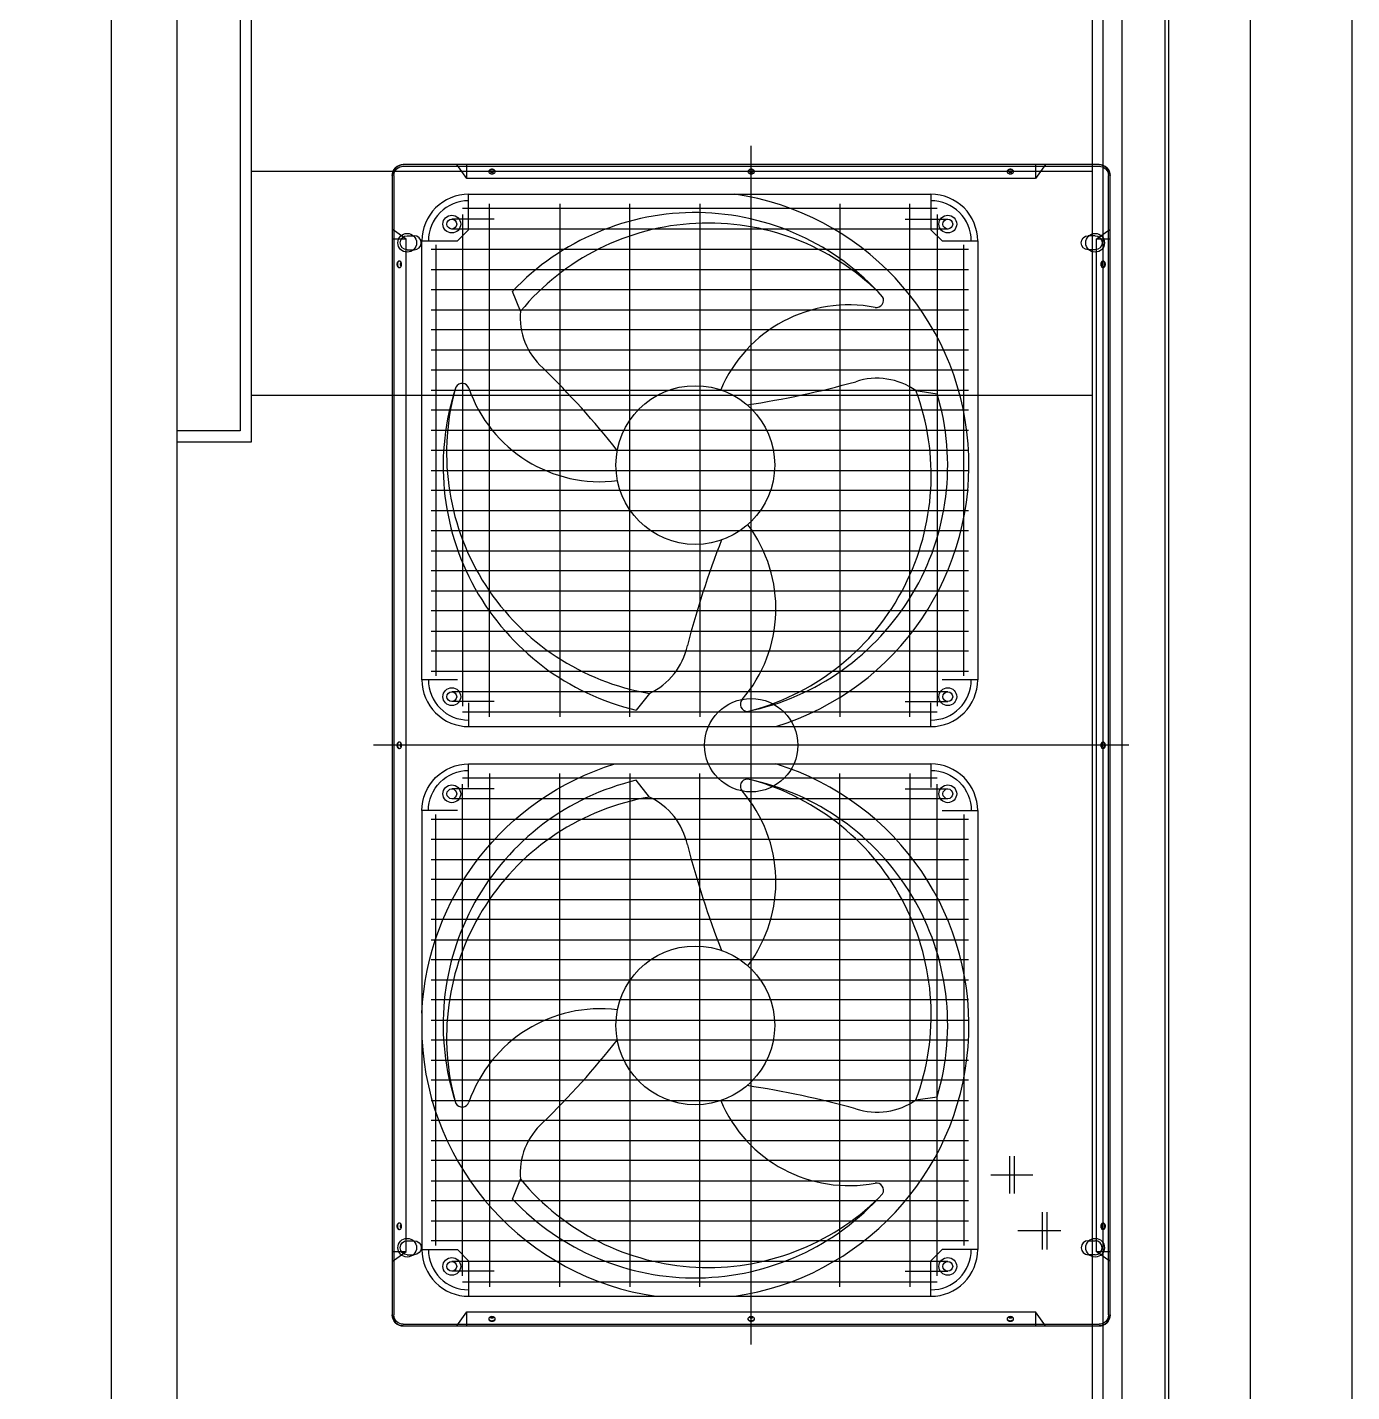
# Model space of a CAD drawing. Header units: millimetres. Extents: x 0 to 126150, y 0 to 89100.
# Drawn here: x 79834 to 81251, y 29428 to 30889 of the extents above; entities that cross this region are included whole.
import ezdxf

# ---------------------------------------------------------------- set-up
doc = ezdxf.new("R2010")
doc.units = ezdxf.units.MM
doc.header["$LTSCALE"] = 0.2
doc.linetypes.add('CENTER', pattern=[50.8, 31.75, -6.35, 6.35, -6.35])
doc.layers.add('A_建築', color=8, linetype='Continuous')
doc.layers.add('A_通芯', color=8, linetype='CENTER', plot=False)

msp = doc.modelspace()

# ---------------------------------------------------------------- linework, layer by layer
at = {"layer": 'A_建築', "lineweight": -3}
for points in [[(79993.55, 44814.81), (79993.55, 17334.81), (31843.54, 17334.81)], [(81051.47, 40003.62), (81051.47, 26416.56)], [(81251.47, 36329.85), (81251.47, 26416.56)], [(79993.55, 28824.81), (81055.54, 28824.81), (81055.54, 34624.81), (81005.54, 34624.81), (81005.54, 28874.81), (79993.55, 28874.81)], [(79993.55, 28894.82), (80985.54, 28894.82), (80985.54, 34624.81), (80973.54, 34624.81), (80973.54, 28906.81), (79993.55, 28906.81)], [(79993.55, 30444.82), (80073.54, 30444.82), (80073.54, 34624.81), (80061.54, 34624.81), (80061.54, 30456.82), (79993.55, 30456.82)], [(81142.84, 34081.39), (81142.84, 25191.82), (79993.55, 25191.82)], [(79923.55, 25191.82), (79923.55, 32331.81), (81142.84, 32331.81)], [(80608.54, 29478.22), (80608.54, 30761.82)], [(80981.04, 30741.81), (80236.05, 30741.81)], [(80236.05, 30740.02), (80981.04, 30740.02)], [(80304.05, 30726.82), (80293.43, 30741.81)], [(80913.05, 30741.81), (80913.05, 30726.82), (80304.05, 30726.82), (80304.05, 30741.81)], [(80923.65, 30741.81), (80913.05, 30726.82)], [(80073.54, 30734.81), (80973.54, 30734.81)], [(80224.25, 30730.02), (80224.25, 29510.01)], [(80226.04, 30730.02), (80226.04, 29510.01)], [(80334.52, 30734.03), (80334.4, 30734.45), (80334.17, 30734.85), (80333.85, 30735.22), (80333.45, 30735.55), (80332.97, 30735.81), (80332.43, 30736.02), (80331.85, 30736.16), (80331.25, 30736.22), (80330.64, 30736.21), (80330.04, 30736.12), (80329.47, 30735.96), (80328.96, 30735.73), (80328.5, 30735.45), (80328.12, 30735.11), (80327.83, 30734.73), (80327.63, 30734.32), (80327.56, 30734.03)], [(80333, 30732.34), (80332.82, 30732.57), (80332.58, 30732.77), (80332.3, 30732.95), (80331.98, 30733.08), (80331.63, 30733.18), (80331.26, 30733.23), (80330.89, 30733.23), (80330.51, 30733.19), (80330.16, 30733.1), (80329.83, 30732.98), (80329.54, 30732.81), (80329.29, 30732.61), (80329.11, 30732.38), (80329.09, 30732.36)], [(80612.02, 30734.03), (80611.9, 30734.45), (80611.67, 30734.85), (80611.35, 30735.22), (80610.95, 30735.55), (80610.47, 30735.81), (80609.93, 30736.02), (80609.35, 30736.16), (80608.75, 30736.22), (80608.14, 30736.21), (80607.54, 30736.12), (80606.98, 30735.96), (80606.46, 30735.73), (80606, 30735.45), (80605.62, 30735.11), (80605.33, 30734.73), (80605.13, 30734.32), (80605.06, 30734.03)], [(80610.5, 30732.34), (80610.32, 30732.57), (80610.09, 30732.77), (80609.8, 30732.95), (80609.48, 30733.08), (80609.14, 30733.18), (80608.76, 30733.23), (80608.39, 30733.23), (80608.02, 30733.19), (80607.66, 30733.1), (80607.33, 30732.98), (80607.04, 30732.81), (80606.8, 30732.61), (80606.61, 30732.38), (80606.59, 30732.36)], [(80889.52, 30734.03), (80889.4, 30734.45), (80889.17, 30734.85), (80888.86, 30735.22), (80888.45, 30735.55), (80887.98, 30735.81), (80887.43, 30736.02), (80886.86, 30736.16), (80886.25, 30736.22), (80885.65, 30736.21), (80885.04, 30736.12), (80884.48, 30735.96), (80883.96, 30735.73), (80883.51, 30735.45), (80883.12, 30735.11), (80882.83, 30734.73), (80882.63, 30734.32), (80882.56, 30734.03)], [(80888, 30732.34), (80887.83, 30732.57), (80887.59, 30732.78), (80887.3, 30732.95), (80886.98, 30733.08), (80886.63, 30733.18), (80886.26, 30733.23), (80885.88, 30733.23), (80885.52, 30733.19), (80885.16, 30733.1), (80884.83, 30732.98), (80884.55, 30732.81), (80884.3, 30732.61), (80884.11, 30732.38), (80884.08, 30732.35)], [(80991.04, 29510.01), (80991.04, 30730.02)], [(80992.85, 29510.01), (80992.85, 30730.02)], [(80293.98, 30190.02), (80256.04, 30190.02), (80256.04, 30660.01), (80293.98, 30660.01), (80306.04, 30672.01), (80306.04, 30710.02), (80801.04, 30710.02), (80801.04, 30672.01), (80813.04, 30660.01)], [(80807.54, 30694.76), (80299.54, 30694.76)], [(80328.54, 30150.26), (80328.54, 30699.76)], [(80403.55, 30699.76), (80403.55, 30150.26)], [(80478.54, 30150.26), (80478.54, 30699.76)], [(80553.54, 30699.76), (80553.54, 30150.26)], [(80703.54, 30699.76), (80703.54, 30150.26)], [(80778.55, 30150.26), (80778.55, 30699.76)], [(80333.55, 30683.26), (80288.04, 30683.26)], [(80299.54, 30688.26), (80299.54, 30161.76)], [(80773.54, 30683.26), (80819.03, 30683.26)], [(80807.54, 30688.26), (80807.54, 30161.76)], [(80224.25, 29578.01), (80239.25, 29578.01), (80239.25, 30662.01), (80224.25, 30672.62)], [(80240.29, 30665.51), (80247.79, 30665.51)], [(80819.05, 30672.77), (80288.03, 30672.77)], [(80976.79, 30665.51), (80969.29, 30665.51)], [(80977.84, 30662.01), (80992.85, 30672.62)], [(80239.25, 30662.01), (80224.25, 30662.01)], [(80841.04, 30650.77), (80266.04, 30650.77)], [(80271.05, 30655.76), (80271.05, 30194.27)], [(80813.11, 30660.01), (80851.04, 30660.01), (80851.04, 30190.02), (80813.11, 30190.02)], [(80836.05, 30194.27), (80836.05, 30655.76)], [(80992.85, 30662.01), (80977.84, 30662.01), (80977.84, 29578.01)], [(80232.02, 30638.49), (80231.61, 30638.37), (80231.2, 30638.15), (80230.83, 30637.83), (80230.52, 30637.42), (80230.25, 30636.94), (80230.04, 30636.41), (80229.9, 30635.83), (80229.84, 30635.22), (80229.85, 30634.61), (80229.94, 30634.02), (80230.1, 30633.45), (80230.32, 30632.93), (80230.61, 30632.47), (80230.94, 30632.09), (80231.33, 30631.81), (80231.74, 30631.61), (80232.02, 30631.54)], [(80233.71, 30636.98), (80233.48, 30636.79), (80233.27, 30636.56), (80233.1, 30636.27), (80232.97, 30635.95), (80232.87, 30635.61), (80232.82, 30635.23), (80232.82, 30634.86), (80232.86, 30634.49), (80232.95, 30634.13), (80233.07, 30633.81), (80233.24, 30633.52), (80233.44, 30633.27), (80233.67, 30633.08), (80233.71, 30633.06)], [(80240.29, 30650.51), (80247.79, 30650.51)], [(80976.79, 30650.51), (80969.29, 30650.51)], [(80983.37, 30633.05), (80983.6, 30633.24), (80983.81, 30633.47), (80983.98, 30633.75), (80984.12, 30634.07), (80984.22, 30634.43), (80984.26, 30634.79), (80984.26, 30635.17), (80984.22, 30635.54), (80984.14, 30635.89), (80984.01, 30636.22), (80983.84, 30636.51), (80983.64, 30636.76), (80983.41, 30636.95), (80983.39, 30636.97)], [(80985.07, 30631.54), (80985.48, 30631.66), (80985.89, 30631.88), (80986.26, 30632.21), (80986.57, 30632.61), (80986.84, 30633.09), (80987.05, 30633.62), (80987.19, 30634.2), (80987.25, 30634.81), (80987.24, 30635.42), (80987.15, 30636.01), (80986.99, 30636.58), (80986.77, 30637.1), (80986.48, 30637.56), (80986.15, 30637.93), (80985.76, 30638.23), (80985.35, 30638.42), (80985.07, 30638.49)], [(80266.04, 30629.26), (80841.04, 30629.26)], [(80841.04, 30607.77), (80266.04, 30607.77)], [(80361.61, 30584.77), (80353.09, 30606.02)], [(80266.04, 30586.27), (80841.04, 30586.27)], [(80841.04, 30564.76), (80266.04, 30564.76)], [(80266.04, 30543.27), (80841.04, 30543.27)], [(80841.04, 30521.76), (80266.04, 30521.76)], [(80073.54, 30494.81), (80973.54, 30494.81)], [(80266.04, 30500.26), (80841.04, 30500.26)], [(80784.99, 30499.7), (80807.66, 30496.45)], [(80841.04, 30478.76), (80266.04, 30478.76)], [(80266.04, 30457.27), (80841.04, 30457.27)], [(80841.04, 30435.76), (80266.04, 30435.76)], [(80266.04, 30414.26), (80841.04, 30414.26)], [(80841.04, 30392.76), (80266.04, 30392.76)], [(80266.04, 30371.26), (80841.04, 30371.26)], [(80841.04, 30349.76), (80266.04, 30349.76)], [(80266.04, 30328.27), (80841.04, 30328.27)], [(80841.04, 30306.76), (80266.04, 30306.76)], [(80266.04, 30285.26), (80841.04, 30285.26)], [(80841.04, 30263.77), (80266.04, 30263.77)], [(80266.04, 30242.27), (80841.04, 30242.27)], [(80841.04, 30220.76), (80266.04, 30220.76)], [(80266.04, 30199.26), (80841.04, 30199.26)], [(80819.05, 30177.26), (80288.03, 30177.26)], [(80499.63, 30175.58), (80485.49, 30157.57)], [(80333.55, 30166.76), (80288.04, 30166.76)], [(80807.54, 30155.26), (80299.54, 30155.26)], [(80306.04, 30165.26), (80306.04, 30140.01), (80801.04, 30140.01), (80801.04, 30165.26)], [(80773.54, 30166.76), (80819.03, 30166.76)], [(81012.84, 30120.02), (80204.24, 30120.02)], [(80232.02, 30123.49), (80231.61, 30123.37), (80231.2, 30123.15), (80230.83, 30122.83), (80230.52, 30122.42), (80230.25, 30121.94), (80230.04, 30121.41), (80229.9, 30120.83), (80229.84, 30120.22), (80229.85, 30119.61), (80229.94, 30119.02), (80230.1, 30118.45), (80230.32, 30117.93), (80230.61, 30117.47), (80230.94, 30117.1), (80231.33, 30116.81), (80231.74, 30116.61), (80232.02, 30116.54)], [(80233.71, 30121.98), (80233.48, 30121.79), (80233.27, 30121.56), (80233.1, 30121.28), (80232.97, 30120.96), (80232.87, 30120.61), (80232.82, 30120.24), (80232.82, 30119.86), (80232.86, 30119.49), (80232.95, 30119.14), (80233.07, 30118.81), (80233.24, 30118.52), (80233.44, 30118.28), (80233.67, 30118.08), (80233.69, 30118.06)], [(80983.37, 30118.05), (80983.6, 30118.24), (80983.81, 30118.47), (80983.98, 30118.75), (80984.12, 30119.07), (80984.22, 30119.43), (80984.26, 30119.79), (80984.26, 30120.17), (80984.22, 30120.54), (80984.14, 30120.89), (80984.01, 30121.22), (80983.84, 30121.51), (80983.64, 30121.75), (80983.41, 30121.95), (80983.39, 30121.97)], [(80985.07, 30116.54), (80985.48, 30116.66), (80985.89, 30116.88), (80986.26, 30117.21), (80986.57, 30117.61), (80986.84, 30118.09), (80987.05, 30118.62), (80987.19, 30119.2), (80987.25, 30119.81), (80987.24, 30120.42), (80987.15, 30121.01), (80986.99, 30121.58), (80986.77, 30122.1), (80986.48, 30122.56), (80986.15, 30122.93), (80985.76, 30123.23), (80985.35, 30123.42), (80985.07, 30123.49)], [(80306.04, 30074.76), (80306.04, 30100.01), (80801.04, 30100.01), (80801.04, 30074.76)], [(80807.54, 30084.76), (80299.54, 30084.76)], [(80328.54, 30089.76), (80328.54, 29540.26)], [(80403.55, 29540.26), (80403.55, 30089.76)], [(80478.54, 30089.76), (80478.54, 29540.26)], [(80499.63, 30064.45), (80485.49, 30082.46)], [(80553.54, 29540.26), (80553.54, 30089.76)], [(80703.54, 29540.26), (80703.54, 30089.76)], [(80778.55, 30089.76), (80778.55, 29540.26)], [(80333.55, 30073.26), (80288.04, 30073.26)], [(80299.54, 29551.77), (80299.54, 30078.26)], [(80773.54, 30073.26), (80819.03, 30073.26)], [(80807.54, 29551.77), (80807.54, 30078.26)], [(80819.05, 30062.76), (80288.03, 30062.76)], [(80293.98, 30050.02), (80256.04, 30050.02), (80256.04, 29580.01), (80293.98, 29580.01), (80306.04, 29568.01), (80306.04, 29530.02), (80801.04, 29530.02), (80801.04, 29568.01), (80813.04, 29580.01)], [(80266.04, 30040.77), (80841.04, 30040.77)], [(80271.05, 29584.27), (80271.05, 30045.76)], [(80813.11, 30050.02), (80851.04, 30050.02), (80851.04, 29580.01), (80813.11, 29580.01)], [(80836.05, 30045.76), (80836.05, 29584.27)], [(80841.04, 30019.26), (80266.04, 30019.26)], [(80266.04, 29997.76), (80841.04, 29997.76)], [(80841.04, 29976.27), (80266.04, 29976.27)], [(80266.04, 29954.77), (80841.04, 29954.77)], [(80841.04, 29933.26), (80266.04, 29933.26)], [(80266.04, 29911.77), (80841.04, 29911.77)], [(80841.04, 29890.26), (80266.04, 29890.26)], [(80266.04, 29868.76), (80841.04, 29868.76)], [(80841.04, 29847.27), (80266.04, 29847.27)], [(80266.04, 29825.77), (80841.04, 29825.77)], [(80841.04, 29804.26), (80266.04, 29804.26)], [(80266.04, 29782.77), (80841.04, 29782.77)], [(80841.04, 29761.27), (80266.04, 29761.27)], [(80266.04, 29739.76), (80841.04, 29739.76)], [(80784.99, 29740.33), (80807.66, 29743.58)], [(80841.04, 29718.26), (80266.04, 29718.26)], [(80266.04, 29696.76), (80841.04, 29696.76)], [(80841.04, 29675.26), (80266.04, 29675.26)], [(80885.04, 29680.01), (80885.04, 29640.02)], [(80890.05, 29680.01), (80890.05, 29640.02)], [(80865.04, 29660.01), (80910.04, 29660.01)], [(80266.04, 29653.76), (80841.04, 29653.76)], [(80353.09, 29634.01), (80361.61, 29655.26)], [(80841.04, 29632.27), (80266.04, 29632.27)], [(80920.04, 29620.01), (80920.04, 29580.01)], [(80925.04, 29620.01), (80925.04, 29580.01)], [(80232.02, 29608.49), (80231.61, 29608.37), (80231.2, 29608.15), (80230.83, 29607.82), (80230.52, 29607.42), (80230.25, 29606.94), (80230.04, 29606.41), (80229.9, 29605.83), (80229.84, 29605.22), (80229.85, 29604.61), (80229.94, 29604.02), (80230.1, 29603.45), (80230.32, 29602.93), (80230.61, 29602.47), (80230.94, 29602.1), (80231.33, 29601.81), (80231.74, 29601.61), (80232.02, 29601.54)], [(80233.71, 29606.98), (80233.48, 29606.79), (80233.27, 29606.56), (80233.1, 29606.28), (80232.97, 29605.96), (80232.87, 29605.61), (80232.82, 29605.24), (80232.82, 29604.86), (80232.86, 29604.49), (80232.95, 29604.14), (80233.07, 29603.81), (80233.24, 29603.52), (80233.44, 29603.28), (80233.67, 29603.08), (80233.69, 29603.06)], [(80266.04, 29610.76), (80841.04, 29610.76)], [(80940.04, 29600.01), (80894.16, 29600.01)], [(80983.37, 29603.05), (80983.6, 29603.24), (80983.81, 29603.47), (80983.98, 29603.76), (80984.12, 29604.08), (80984.22, 29604.43), (80984.26, 29604.8), (80984.26, 29605.17), (80984.22, 29605.54), (80984.14, 29605.9), (80984.01, 29606.22), (80983.84, 29606.51), (80983.64, 29606.76), (80983.41, 29606.95), (80983.37, 29606.97)], [(80985.07, 29601.54), (80985.48, 29601.66), (80985.89, 29601.88), (80986.26, 29602.21), (80986.57, 29602.61), (80986.84, 29603.09), (80987.05, 29603.62), (80987.19, 29604.2), (80987.25, 29604.81), (80987.24, 29605.42), (80987.15, 29606.01), (80986.99, 29606.58), (80986.77, 29607.1), (80986.48, 29607.56), (80986.15, 29607.93), (80985.76, 29608.23), (80985.35, 29608.42), (80985.07, 29608.49)], [(80240.29, 29589.52), (80247.79, 29589.52)], [(80841.04, 29589.26), (80266.04, 29589.26)], [(80969.29, 29589.52), (80976.79, 29589.52)], [(80224.25, 29567.41), (80239.25, 29578.01)], [(80240.29, 29574.51), (80247.79, 29574.51)], [(80976.79, 29574.51), (80969.29, 29574.51)], [(80992.85, 29567.41), (80977.84, 29578.01), (80992.85, 29578.01)], [(80819.05, 29567.27), (80288.03, 29567.27)], [(80333.55, 29556.76), (80288.04, 29556.76)], [(80773.54, 29556.76), (80819.03, 29556.76)], [(80807.54, 29545.27), (80299.54, 29545.27)], [(80293.43, 29498.21), (80304.05, 29513.22)], [(80304.05, 29498.21), (80304.05, 29513.22), (80913.05, 29513.22), (80913.05, 29498.21)], [(80923.65, 29498.21), (80913.05, 29513.22)], [(80236.05, 29500.02), (80981.04, 29500.02)], [(80236.05, 29498.21), (80981.04, 29498.21)], [(80327.56, 29506), (80327.68, 29505.58), (80327.91, 29505.17), (80328.22, 29504.8), (80328.63, 29504.48), (80329.11, 29504.21), (80329.65, 29504.01), (80330.23, 29503.87), (80330.83, 29503.81), (80331.43, 29503.82), (80332.04, 29503.91), (80332.6, 29504.06), (80333.12, 29504.29), (80333.58, 29504.58), (80333.96, 29504.92), (80334.25, 29505.29), (80334.45, 29505.7), (80334.52, 29506)], [(80329.08, 29507.69), (80329.25, 29507.46), (80329.49, 29507.25), (80329.78, 29507.08), (80330.1, 29506.94), (80330.45, 29506.85), (80330.82, 29506.8), (80331.2, 29506.79), (80331.56, 29506.83), (80331.92, 29506.92), (80332.25, 29507.05), (80332.53, 29507.22), (80332.78, 29507.42), (80332.97, 29507.65), (80333, 29507.68)], [(80605.06, 29506), (80605.18, 29505.58), (80605.41, 29505.17), (80605.73, 29504.8), (80606.13, 29504.48), (80606.61, 29504.21), (80607.15, 29504.01), (80607.73, 29503.87), (80608.33, 29503.81), (80608.94, 29503.82), (80609.54, 29503.91), (80610.11, 29504.06), (80610.62, 29504.29), (80611.08, 29504.58), (80611.46, 29504.92), (80611.75, 29505.29), (80611.95, 29505.7), (80612.02, 29506)], [(80606.58, 29507.69), (80606.76, 29507.46), (80606.99, 29507.25), (80607.28, 29507.08), (80607.6, 29506.94), (80607.95, 29506.85), (80608.32, 29506.8), (80608.69, 29506.79), (80609.07, 29506.83), (80609.42, 29506.92), (80609.75, 29507.05), (80610.04, 29507.22), (80610.28, 29507.42), (80610.47, 29507.65), (80610.49, 29507.67)], [(80882.56, 29506), (80882.68, 29505.58), (80882.91, 29505.17), (80883.23, 29504.8), (80883.63, 29504.48), (80884.11, 29504.21), (80884.66, 29504.01), (80885.23, 29503.87), (80885.83, 29503.81), (80886.44, 29503.82), (80887.04, 29503.91), (80887.61, 29504.06), (80888.12, 29504.29), (80888.58, 29504.58), (80888.97, 29504.92), (80889.25, 29505.29), (80889.45, 29505.7), (80889.52, 29506)], [(80884.08, 29507.69), (80884.26, 29507.46), (80884.5, 29507.25), (80884.78, 29507.08), (80885.1, 29506.94), (80885.45, 29506.85), (80885.82, 29506.8), (80886.19, 29506.79), (80886.57, 29506.83), (80886.92, 29506.92), (80887.25, 29507.05), (80887.54, 29507.22), (80887.79, 29507.42), (80887.98, 29507.65), (80888, 29507.67)]]:
    msp.add_lwpolyline(points, dxfattribs=at)
for points in [[(80236.05, 30741.82, 0.414214), (80224.25, 30730.02, -0.4142136), (80236.05, 30741.82, 0.4142136)], [(80226.05, 30730.02, -0.4142136), (80236.05, 30740.02, 0.4142136)], [(80992.84, 30730.02, 0.4142136), (80981.04, 30741.82, -0.4142136), (80992.84, 30730.02, 0.4142137), (80981.04, 30741.82)], [(80981.04, 30740.02, -0.4142136), (80991.04, 30730.02, 0.4142136)], [(80306.04, 30710.01, 0.4142136), (80256.04, 30660.01)], [(80635.05, 30140.02, 0.8001959), (80590.54, 30710.02)], [(80851.04, 30660.01, 0.4142136), (80801.04, 30710.01)], [(80306.04, 30703.08, 0.4142136), (80262.97, 30660.01)], [(80844.11, 30660.01, 0.4142136), (80801.04, 30703.08)], [(80749.21, 30600.26, 0.4400519), (80353.08, 30606.02)], [(80240.29, 30650.52, -1), (80240.29, 30665.52, 1)], [(80247.79, 30650.52, 1), (80247.79, 30665.52)], [(80745.54, 30604.31, 0.4390516), (80361.61, 30584.76)], [(80969.29, 30650.52, -1), (80969.29, 30665.52, 1)], [(80976.79, 30665.52, -1), (80976.79, 30650.52, 1)], [(80741.22, 30588.87, 0.6502383), (80749.21, 30600.27)], [(80361.61, 30584.76, 0.237242), (80385.55, 30524.06)], [(80741.23, 30588.87, 0.353799), (80575.97, 30500.54)], [(80465.22, 30435.76, 0.0306932), (80385.56, 30524.06)], [(80306.26, 30502.28, 0.6502383), (80292.4, 30503.5)], [(80604.14, 30484.48, 0.0306931), (80720.44, 30509.31)], [(80784.98, 30499.7, 0.237242), (80720.44, 30509.31)], [(80292.41, 30503.5, 0.4400519), (80485.49, 30157.57)], [(80290.74, 30498.29, 0.4390514), (80499.63, 30175.58)], [(80306.27, 30502.28, 0.353799), (80465.39, 30403.33)], [(80604.61, 30156.28, 0.4400519), (80807.65, 30496.45)], [(80609.96, 30157.44, 0.4390515), (80784.99, 30499.7)], [(80598.74, 30168.9, 0.353799), (80604.87, 30356.18)], [(80576.87, 30339.8, 0.0306931), (80540.23, 30226.67)], [(80499.62, 30175.58, 0.2372421), (80540.22, 30226.67)], [(80256.04, 30190.02, 0.4142136), (80306.04, 30140.02)], [(80262.97, 30190.02, 0.4142136), (80306.04, 30146.94)], [(80801.04, 30140.02, 0.4142136), (80851.04, 30190.02)], [(80801.04, 30146.94, 0.4142136), (80844.11, 30190.02)], [(80598.73, 30168.89, 0.6502382), (80604.61, 30156.28)], [(80256.04, 30050.02, -0.4142136), (80306.04, 30100.02, 0.4142136)], [(80256.04, 29833.27, -0.316621), (80462.43, 30100.01, 0.316621)], [(80590.54, 29530.01, 0.8001958), (80635.05, 30100.01)], [(80851.04, 30050.02, 0.4142136), (80801.04, 30100.02)], [(80262.97, 30050.02, -0.4142136), (80306.04, 30093.09, 0.4142136)], [(80485.49, 30082.46, 0.440052), (80292.41, 29736.53)], [(80604.61, 30083.75, 0.6502383), (80598.73, 30071.14)], [(80807.65, 29743.58, 0.4400519), (80604.61, 30083.75)], [(80784.99, 29740.33, 0.4390515), (80609.96, 30082.59)], [(80801.04, 30093.09, -0.4142136), (80844.11, 30050.02, 0.4142136)], [(80604.87, 29883.85, 0.353799), (80598.74, 30071.13)], [(80499.63, 30064.45, 0.4390516), (80290.74, 29741.74)], [(80540.22, 30013.36, 0.237242), (80499.62, 30064.45)], [(80540.23, 30013.36, 0.0306931), (80576.87, 29900.23)], [(80465.39, 29836.7, 0.3537989), (80306.27, 29737.75)], [(80256.04, 29806.76, 0.3600267), (80506.92, 29530.01)], [(80385.56, 29715.97, 0.0306932), (80465.22, 29804.26)], [(80720.44, 29730.72, 0.0306932), (80604.14, 29755.55)], [(80292.4, 29736.53, 0.6502384), (80306.26, 29737.75)], [(80575.97, 29739.49, 0.3537989), (80741.23, 29651.16)], [(80720.44, 29730.72, 0.237242), (80784.98, 29740.33)], [(80385.55, 29715.97, 0.237242), (80361.61, 29655.26)], [(80361.61, 29655.26, 0.4390516), (80745.54, 29635.71)], [(80749.21, 29639.76, 0.6502383), (80741.22, 29651.16)], [(80353.08, 29634.01, 0.4400519), (80749.21, 29639.76)], [(80240.29, 29574.52, -1), (80240.29, 29589.52, 1)], [(80247.79, 29589.52, -1), (80247.79, 29574.52, 1)], [(80969.29, 29589.52, 1), (80969.29, 29574.52)], [(80976.79, 29574.52, 1), (80976.79, 29589.52)], [(80256.04, 29580.01, 0.4142136), (80306.04, 29530.01)], [(80262.97, 29580.01, 0.4142136), (80306.04, 29536.94)], [(80801.04, 29530.01, 0.4142136), (80851.04, 29580.01)], [(80801.04, 29536.94, 0.4142136), (80844.11, 29580.01)], [(80224.25, 29510.01, 0.414214), (80236.05, 29498.21, -0.4142136), (80224.25, 29510.01, 0.4142136)], [(80236.05, 29500.01, -0.4142136), (80226.05, 29510.01, 0.4142136)], [(80981.04, 29498.21, 0.4142137), (80992.84, 29510.01, -0.4142136), (80981.04, 29498.21, 0.4142136)], [(80991.04, 29510.01, -0.4142136), (80981.04, 29500.01, 0.4142136)]]:
    msp.add_lwpolyline(points, format="xyb", dxfattribs=at)
for points in [[(80334.54, 30734.32), (80334.49, 30734.75), (80334.33, 30735.17), (80334.07, 30735.56), (80333.72, 30735.91), (80333.29, 30736.22), (80332.79, 30736.46), (80332.24, 30736.64), (80331.64, 30736.76), (80331.04, 30736.79), (80330.43, 30736.76), (80329.84, 30736.64), (80329.28, 30736.46), (80328.79, 30736.22), (80328.35, 30735.91), (80328.01, 30735.56), (80327.75, 30735.17), (80327.59, 30734.75), (80327.54, 30734.32), (80327.59, 30733.89), (80327.75, 30733.47), (80328.01, 30733.08), (80328.35, 30732.73), (80328.79, 30732.42), (80329.28, 30732.17), (80329.84, 30731.99), (80330.43, 30731.88), (80331.04, 30731.85), (80331.64, 30731.88), (80332.24, 30731.99), (80332.79, 30732.17), (80333.29, 30732.42), (80333.72, 30732.73), (80334.07, 30733.08), (80334.33, 30733.47), (80334.49, 30733.89)], [(80612.04, 30734.32), (80611.99, 30734.75), (80611.83, 30735.17), (80611.57, 30735.56), (80611.23, 30735.91), (80610.79, 30736.22), (80610.29, 30736.46), (80609.74, 30736.64), (80609.15, 30736.76), (80608.54, 30736.79), (80607.94, 30736.76), (80607.34, 30736.64), (80606.79, 30736.46), (80606.29, 30736.22), (80605.86, 30735.91), (80605.51, 30735.56), (80605.25, 30735.17), (80605.09, 30734.75), (80605.04, 30734.32), (80605.09, 30733.89), (80605.25, 30733.47), (80605.51, 30733.08), (80605.86, 30732.73), (80606.29, 30732.42), (80606.79, 30732.17), (80607.34, 30731.99), (80607.94, 30731.88), (80608.54, 30731.85), (80609.15, 30731.88), (80609.74, 30731.99), (80610.29, 30732.17), (80610.79, 30732.42), (80611.23, 30732.73), (80611.57, 30733.08), (80611.83, 30733.47), (80611.99, 30733.89)], [(80889.54, 30734.32), (80889.49, 30734.75), (80889.33, 30735.17), (80889.08, 30735.56), (80888.73, 30735.91), (80888.29, 30736.22), (80887.8, 30736.46), (80887.24, 30736.64), (80886.65, 30736.76), (80886.04, 30736.79), (80885.44, 30736.76), (80884.84, 30736.64), (80884.29, 30736.46), (80883.79, 30736.22), (80883.36, 30735.91), (80883.01, 30735.56), (80882.75, 30735.17), (80882.59, 30734.75), (80882.54, 30734.32), (80882.59, 30733.89), (80882.75, 30733.47), (80883.01, 30733.08), (80883.36, 30732.73), (80883.79, 30732.42), (80884.29, 30732.17), (80884.84, 30731.99), (80885.44, 30731.88), (80886.04, 30731.85), (80886.65, 30731.88), (80887.24, 30731.99), (80887.8, 30732.17), (80888.29, 30732.42), (80888.73, 30732.73), (80889.08, 30733.08), (80889.33, 30733.47), (80889.49, 30733.89)], [(80231.75, 30631.52), (80232.17, 30631.57), (80232.59, 30631.73), (80232.99, 30631.98), (80233.34, 30632.34), (80233.64, 30632.77), (80233.89, 30633.27), (80234.08, 30633.82), (80234.18, 30634.41), (80234.22, 30635.02), (80234.18, 30635.63), (80234.08, 30636.22), (80233.89, 30636.76), (80233.64, 30637.27), (80233.34, 30637.7), (80232.99, 30638.05), (80232.59, 30638.31), (80232.17, 30638.46), (80231.75, 30638.51), (80231.32, 30638.46), (80230.9, 30638.31), (80230.51, 30638.05), (80230.15, 30637.7), (80229.85, 30637.27), (80229.61, 30636.76), (80229.42, 30636.22), (80229.31, 30635.63), (80229.27, 30635.02), (80229.31, 30634.41), (80229.42, 30633.82), (80229.61, 30633.27), (80229.85, 30632.77), (80230.15, 30632.34), (80230.51, 30631.98), (80230.9, 30631.73), (80231.32, 30631.57)], [(80985.34, 30638.51), (80984.92, 30638.46), (80984.5, 30638.31), (80984.11, 30638.05), (80983.75, 30637.7), (80983.45, 30637.27), (80983.2, 30636.76), (80983.02, 30636.22), (80982.91, 30635.63), (80982.87, 30635.02), (80982.91, 30634.41), (80983.02, 30633.82), (80983.2, 30633.27), (80983.45, 30632.77), (80983.75, 30632.34), (80984.11, 30631.98), (80984.5, 30631.73), (80984.92, 30631.57), (80985.34, 30631.52), (80985.77, 30631.57), (80986.19, 30631.73), (80986.58, 30631.98), (80986.94, 30632.34), (80987.24, 30632.77), (80987.49, 30633.27), (80987.67, 30633.82), (80987.78, 30634.41), (80987.82, 30635.02), (80987.78, 30635.63), (80987.67, 30636.22), (80987.49, 30636.76), (80987.24, 30637.27), (80986.94, 30637.7), (80986.58, 30638.05), (80986.19, 30638.31), (80985.77, 30638.46)], [(80231.75, 30116.52), (80232.17, 30116.57), (80232.59, 30116.73), (80232.99, 30116.98), (80233.34, 30117.34), (80233.64, 30117.77), (80233.89, 30118.27), (80234.08, 30118.82), (80234.18, 30119.41), (80234.22, 30120.02), (80234.18, 30120.63), (80234.08, 30121.21), (80233.89, 30121.76), (80233.64, 30122.27), (80233.34, 30122.7), (80232.99, 30123.05), (80232.59, 30123.31), (80232.17, 30123.46), (80231.75, 30123.51), (80231.32, 30123.46), (80230.9, 30123.31), (80230.51, 30123.05), (80230.15, 30122.7), (80229.85, 30122.27), (80229.61, 30121.76), (80229.42, 30121.21), (80229.31, 30120.63), (80229.27, 30120.02), (80229.31, 30119.41), (80229.42, 30118.82), (80229.61, 30118.27), (80229.85, 30117.77), (80230.15, 30117.34), (80230.51, 30116.98), (80230.9, 30116.73), (80231.32, 30116.57)], [(80985.34, 30116.52), (80985.77, 30116.57), (80986.19, 30116.73), (80986.58, 30116.98), (80986.94, 30117.34), (80987.24, 30117.77), (80987.49, 30118.27), (80987.67, 30118.82), (80987.78, 30119.41), (80987.82, 30120.02), (80987.78, 30120.63), (80987.67, 30121.21), (80987.49, 30121.76), (80987.24, 30122.27), (80986.94, 30122.7), (80986.58, 30123.05), (80986.19, 30123.31), (80985.77, 30123.46), (80985.34, 30123.51), (80984.92, 30123.46), (80984.5, 30123.31), (80984.11, 30123.05), (80983.75, 30122.7), (80983.45, 30122.27), (80983.2, 30121.76), (80983.02, 30121.21), (80982.91, 30120.63), (80982.87, 30120.02), (80982.91, 30119.41), (80983.02, 30118.82), (80983.2, 30118.27), (80983.45, 30117.77), (80983.75, 30117.34), (80984.11, 30116.98), (80984.5, 30116.73), (80984.92, 30116.57)], [(80231.75, 29601.52), (80232.17, 29601.57), (80232.59, 29601.73), (80232.99, 29601.98), (80233.34, 29602.34), (80233.64, 29602.77), (80233.89, 29603.27), (80234.08, 29603.82), (80234.18, 29604.41), (80234.22, 29605.02), (80234.18, 29605.63), (80234.08, 29606.21), (80233.89, 29606.76), (80233.64, 29607.27), (80233.34, 29607.7), (80232.99, 29608.05), (80232.59, 29608.31), (80232.17, 29608.46), (80231.75, 29608.51), (80231.32, 29608.46), (80230.9, 29608.31), (80230.51, 29608.05), (80230.15, 29607.7), (80229.85, 29607.27), (80229.61, 29606.76), (80229.42, 29606.21), (80229.31, 29605.63), (80229.27, 29605.02), (80229.31, 29604.41), (80229.42, 29603.82), (80229.61, 29603.27), (80229.85, 29602.77), (80230.15, 29602.34), (80230.51, 29601.98), (80230.9, 29601.73), (80231.32, 29601.57)], [(80985.34, 29601.52), (80985.77, 29601.57), (80986.19, 29601.73), (80986.58, 29601.98), (80986.94, 29602.34), (80987.24, 29602.77), (80987.49, 29603.27), (80987.67, 29603.82), (80987.78, 29604.41), (80987.82, 29605.02), (80987.78, 29605.63), (80987.67, 29606.21), (80987.49, 29606.76), (80987.24, 29607.27), (80986.94, 29607.7), (80986.58, 29608.05), (80986.19, 29608.31), (80985.77, 29608.46), (80985.34, 29608.51), (80984.92, 29608.46), (80984.5, 29608.31), (80984.11, 29608.05), (80983.75, 29607.7), (80983.45, 29607.27), (80983.2, 29606.76), (80983.02, 29606.21), (80982.91, 29605.63), (80982.87, 29605.02), (80982.91, 29604.41), (80983.02, 29603.82), (80983.2, 29603.27), (80983.45, 29602.77), (80983.75, 29602.34), (80984.11, 29601.98), (80984.5, 29601.73), (80984.92, 29601.57)], [(80334.54, 29505.71), (80334.49, 29506.14), (80334.33, 29506.56), (80334.07, 29506.95), (80333.72, 29507.3), (80333.29, 29507.61), (80332.79, 29507.86), (80332.24, 29508.04), (80331.64, 29508.15), (80331.04, 29508.19), (80330.43, 29508.15), (80329.84, 29508.04), (80329.28, 29507.86), (80328.79, 29507.61), (80328.35, 29507.3), (80328.01, 29506.95), (80327.75, 29506.56), (80327.59, 29506.14), (80327.54, 29505.71), (80327.59, 29505.28), (80327.75, 29504.87), (80328.01, 29504.48), (80328.35, 29504.12), (80328.79, 29503.82), (80329.28, 29503.57), (80329.84, 29503.39), (80330.43, 29503.28), (80331.04, 29503.24), (80331.64, 29503.28), (80332.24, 29503.39), (80332.79, 29503.57), (80333.29, 29503.82), (80333.72, 29504.12), (80334.07, 29504.48), (80334.33, 29504.87), (80334.49, 29505.28)], [(80612.04, 29505.71), (80611.99, 29506.14), (80611.83, 29506.56), (80611.57, 29506.95), (80611.23, 29507.3), (80610.79, 29507.61), (80610.29, 29507.86), (80609.74, 29508.04), (80609.15, 29508.15), (80608.54, 29508.19), (80607.94, 29508.15), (80607.34, 29508.04), (80606.79, 29507.86), (80606.29, 29507.61), (80605.86, 29507.3), (80605.51, 29506.95), (80605.25, 29506.56), (80605.09, 29506.14), (80605.04, 29505.71), (80605.09, 29505.28), (80605.25, 29504.87), (80605.51, 29504.48), (80605.86, 29504.12), (80606.29, 29503.82), (80606.79, 29503.57), (80607.34, 29503.39), (80607.94, 29503.28), (80608.54, 29503.24), (80609.15, 29503.28), (80609.74, 29503.39), (80610.29, 29503.57), (80610.79, 29503.82), (80611.23, 29504.12), (80611.57, 29504.48), (80611.83, 29504.87), (80611.99, 29505.28)], [(80889.54, 29505.71), (80889.49, 29506.14), (80889.33, 29506.56), (80889.08, 29506.95), (80888.73, 29507.3), (80888.29, 29507.61), (80887.8, 29507.86), (80887.24, 29508.04), (80886.65, 29508.15), (80886.04, 29508.19), (80885.44, 29508.15), (80884.84, 29508.04), (80884.29, 29507.86), (80883.79, 29507.61), (80883.36, 29507.3), (80883.01, 29506.95), (80882.75, 29506.56), (80882.59, 29506.14), (80882.54, 29505.71), (80882.59, 29505.28), (80882.75, 29504.87), (80883.01, 29504.48), (80883.36, 29504.12), (80883.79, 29503.82), (80884.29, 29503.57), (80884.84, 29503.39), (80885.44, 29503.28), (80886.04, 29503.24), (80886.65, 29503.28), (80887.24, 29503.39), (80887.8, 29503.57), (80888.29, 29503.82), (80888.73, 29504.12), (80889.08, 29504.48), (80889.33, 29504.87), (80889.49, 29505.28)]]:
    msp.add_lwpolyline(points, close=True, dxfattribs=at)
for centre, radius in [((80288.04, 30678.01), 9.5), ((80288.04, 30678.01), 5.25), ((80819.05, 30678.01), 9.5), ((80819.05, 30678.01), 5.25), ((80240.29, 30658.02), 10), ((80976.79, 30658.02), 10), ((80548.74, 30420.02), 85), ((80288.04, 30172.02), 9.5), ((80288.04, 30172.02), 5.25), ((80608.54, 30120.02), 50), ((80819.05, 30172.02), 9.5), ((80819.05, 30172.02), 5.25), ((80288.04, 30068.01), 9.5), ((80288.04, 30068.01), 5.25), ((80819.05, 30068.01), 9.5), ((80819.05, 30068.01), 5.25), ((80548.74, 29820.01), 85), ((80240.29, 29582.02), 10), ((80976.79, 29582.02), 10), ((80288.04, 29562.01), 9.5), ((80819.05, 29562.01), 9.5), ((80288.04, 29562.01), 5.25), ((80819.05, 29562.01), 5.25)]:
    msp.add_circle(centre, radius, dxfattribs=at)
at = {"layer": 'A_通芯'}
msp.add_line((79923.55, 7195.51), (79923.55, 50618.35), dxfattribs=at)

doc.saveas('drawing.dxf')
